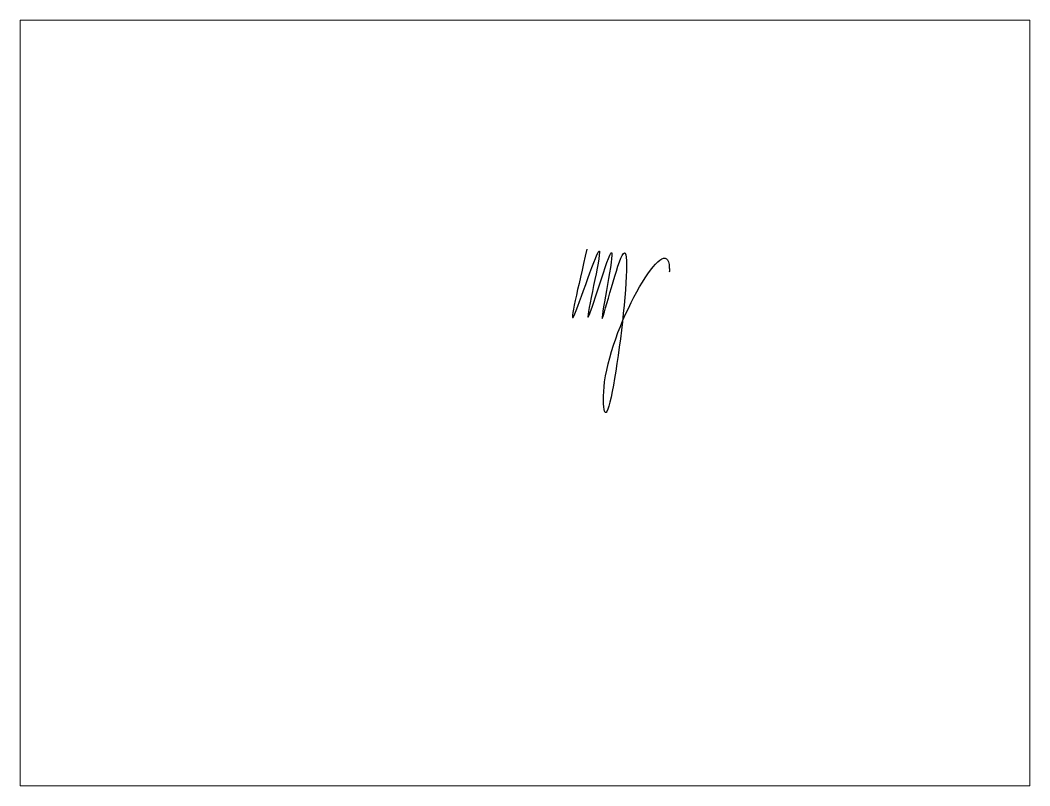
# Paper-space layout 'Лист1' of a CAD drawing. Header units: millimetres. Extents: x 26 to 231, y 20 to 176.
# The model-space entities are those that its viewports show. They can reach past a viewport. Long polylines and large blocks are cut down to what shows.
import ezdxf

# ---------------------------------------------------------------- set-up
doc = ezdxf.new("R2010")
doc.units = ezdxf.units.MM

msp = doc.modelspace()

# ---------------------------------------------------------------- linework, layer by layer
at = {"color": 5}
msp.add_spline([(4.831, 4.774), (4.153, 1.321), (5.471, 4.664), (4.884, 1.261), (6.093, 4.594), (5.605, 1.201), (6.639, 4.443), (5.739, -3.579), (5.739, -2.056), (9.07, 3.802), (9.07, 3.59)], degree=3, dxfattribs=at)

psp = doc.layouts.new('Лист1')

# ---------------------------------------------------------------- viewports
at = {"layer": '0'}
psp.add_viewport(center=(128.5, 97.5), size=(205.6, 156), view_center_point=(1.64, -3.153), view_height=39.43701, dxfattribs=at)

doc.saveas('drawing.dxf')
